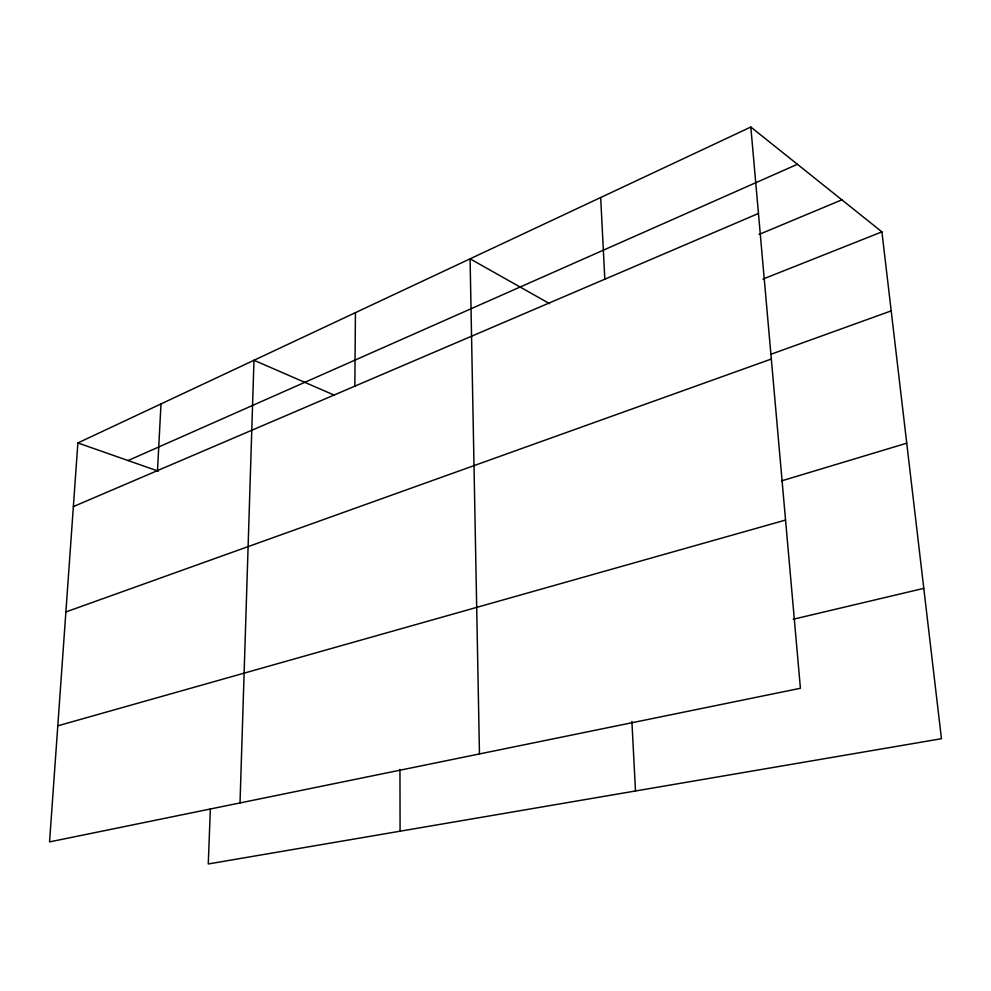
<?xml version="1.0" encoding="UTF-8"?>
<svg xmlns="http://www.w3.org/2000/svg" width="991" height="991" viewBox="0 0 991 991"><rect width="100%" height="100%" fill="white"/><g stroke="black" fill="none" stroke-linecap="round" stroke-linejoin="round"><path stroke-width="1.49" d="M354.84 386.156L355.435 312.648M240.02 802.933L253.981 360.266L334.363 395.186M210.352 808.805L208.271 863.966L941.45 738.716L881.916 231.869L750.819 127.034L77.88 442.94L49.55 841.904L800.418 688.274L750.819 127.034M157.495 470.589L161 403.919M128.074 460.555L797.408 164.295M73.359 506.599L758.462 213.461M759.044 234.458L841.855 199.835M762.946 279.078L881.916 231.869M770.837 354.307L891.194 310.889M65.877 611.942L771.32 359.039M781.515 480.895L906.74 443.188M57.788 725.821L785.553 520.064M793.246 619.251L923.785 588.357M77.88 442.94L158.349 471.171M549.559 303.63L470.081 258.824L479.471 753.94M631.899 721.51L635.491 790.991M600.682 197.519L604.82 279.202M399.955 769.462L400.079 831.201"/></g></svg>
